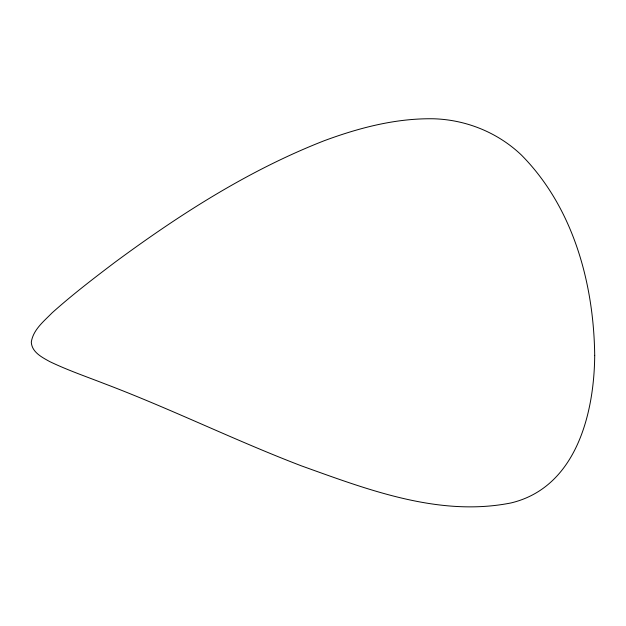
<?xml version="1.0" encoding="UTF-8"?>
<svg xmlns="http://www.w3.org/2000/svg" width="626" height="626" viewBox="0 0 626 626"><rect width="100%" height="100%" fill="white"/><g stroke="black" fill="none" stroke-linecap="round" stroke-linejoin="round"><path stroke-width="0.94" d="M594.7 355.372C594.277 413.567 576.084 487.349 511.043 502.936C439.389 517.201 368.018 489.743 301.513 465.9C235.055 440.469 171.125 408.958 104.581 383.738C86.239 376.602 67.585 370.169 49.822 361.64C42.044 357.329 31.801 352.227 31.3 342.109C33.186 329.675 43.859 321.31 52.13 312.828C72.154 294.877 93.524 278.5 114.957 262.278C180.006 214.249 248.882 170.115 324.487 140.623C359.488 127.688 396.281 118.087 433.849 118.784C466.347 119.816 497.85 132.571 521.419 155.06C573.236 207.394 593.816 283.335 594.7 355.372"/></g></svg>
